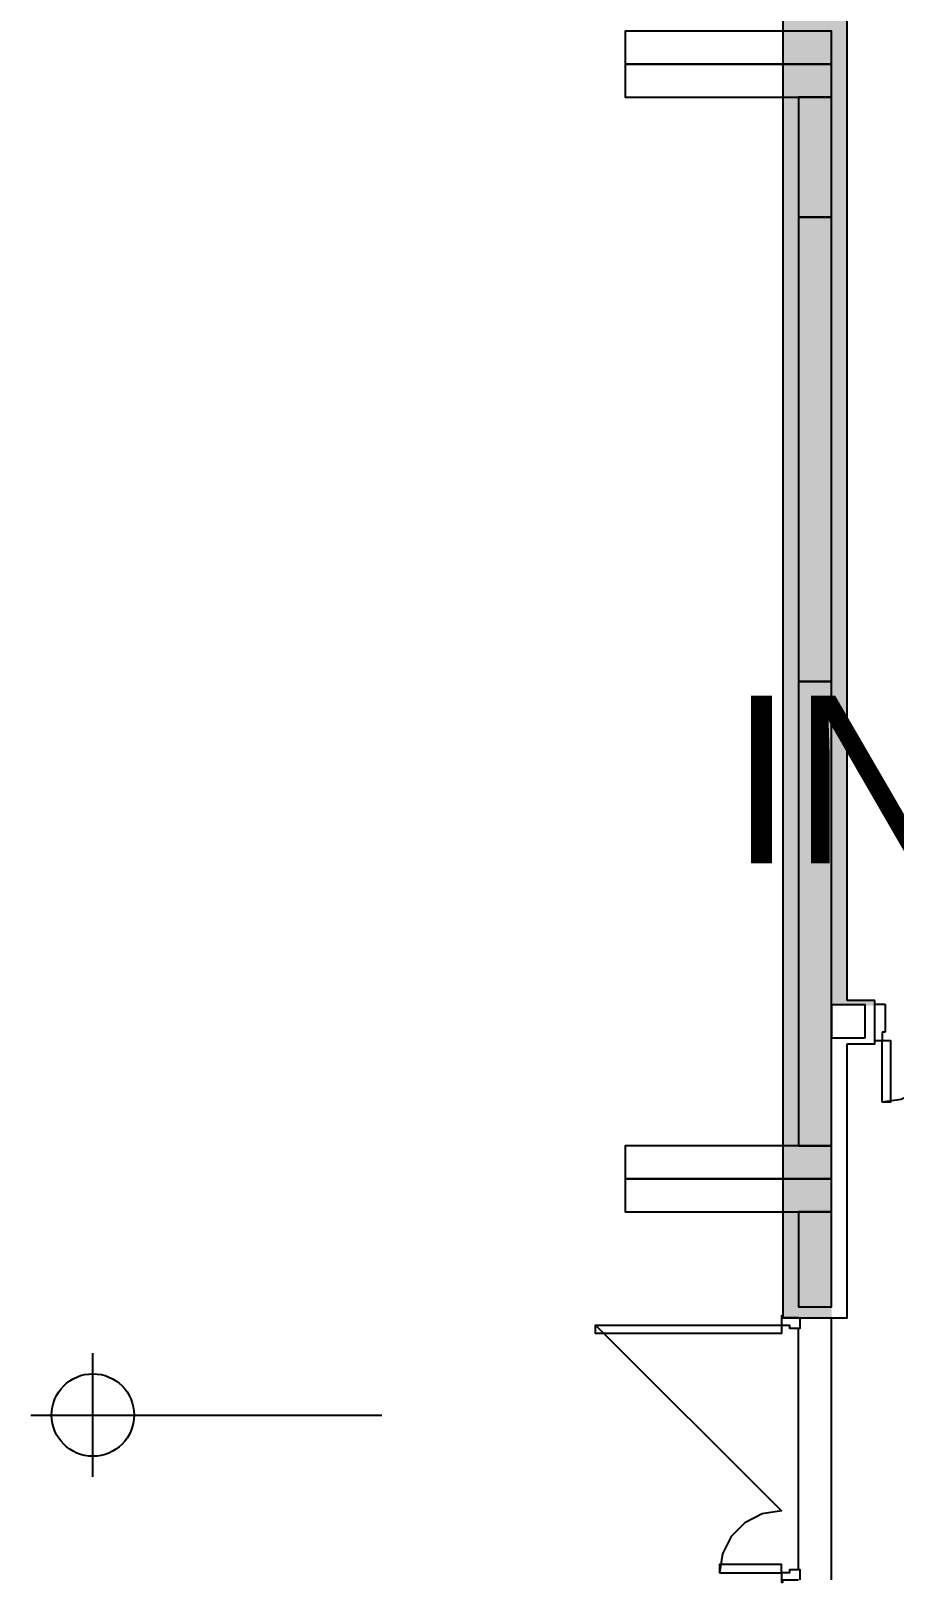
# Model space of a CAD drawing. Header units: metres. Extents: x 2.3 to 42.8, y 0.9 to 31.9.
# Drawn here: x 10.347 to 11.993, y 15.073 to 18.028 of the extents above; entities that cross this region are included whole.
import ezdxf

# ---------------------------------------------------------------- set-up
doc = ezdxf.new("R2010")
doc.units = ezdxf.units.M
for name, color, linetype in [('ARREDI', 9, 'Continuous'), ('PARETI_STRUTTURE', 7, 'Continuous'), ('PILASTRI_SETTI', 8, 'Continuous'), ('WAYFINDING_TESTI', 7, 'Continuous')]:
    doc.layers.add(name, color=color, linetype=linetype)

msp = doc.modelspace()

# ---------------------------------------------------------------- linework, layer by layer
at = {"layer": 'ARREDI'}
for points in [[(11.8738, 18.0282), (11.48, 18.0282), (11.48, 17.9652), (11.8738, 17.9652)], [(11.8738, 17.9022), (11.8738, 17.9652), (11.48, 17.9652), (11.48, 17.9022)], [(11.8108, 17.6732), (11.8738, 17.6732), (11.8738, 17.9022), (11.8108, 17.9022)], [(11.8738, 17.6732), (11.8108, 17.6732), (11.8108, 16.7873), (11.8738, 16.7873)], [(11.8738, 16.7873), (11.8108, 16.7873), (11.8108, 15.9014), (11.8738, 15.9014)], [(11.9377, 16.1072), (11.9377, 16.1702), (11.8738, 16.1702), (11.8738, 16.1072)], [(11.8738, 15.9014), (11.48, 15.9014), (11.48, 15.8384), (11.8738, 15.8384)], [(11.8738, 15.7754), (11.8738, 15.8384), (11.48, 15.8384), (11.48, 15.7754)], [(11.8738, 15.7754), (11.8108, 15.7754), (11.8108, 15.5944), (11.8738, 15.5944)]]:
    msp.add_lwpolyline(points, close=True, dxfattribs=at)
at = {"layer": 'PARETI_STRUTTURE'}
for points in [[(11.7812, 21.5657), (11.7812, 15.573), (11.8108, 15.573)], [(11.9033, 16.1784), (11.9033, 21.5657), (11.8738, 21.5657)], [(11.9565, 16.1784), (11.9033, 16.1784)], [(11.9565, 16.1685), (11.9565, 16.1784)], [(11.9565, 16.1717), (11.9761, 16.1717)], [(11.9565, 16.1055), (11.9565, 16.1685)], [(11.9565, 16.1055), (11.9565, 16.1685)], [(11.9761, 16.1717), (11.9761, 16.1181)], [(12.4368, 16.1181), (12.4427, 16.1181), (12.4427, 16.1024), (12.427, 16.1024), (12.427, 15.748), (12.4427, 15.748), (12.0884, 16.1024), (12.0826, 16.0659), (12.0658, 16.0329), (12.0397, 16.0068), (12.0067, 15.99), (11.9702, 15.9843)], [(11.9702, 16.1181), (11.9702, 16.1024)], [(11.9761, 16.1181), (11.9702, 16.1181)], [(11.8738, 15.073), (11.8738, 15.573), (11.9033, 15.573), (11.9033, 16.0957)], [(11.9033, 16.0957), (11.9565, 16.0957), (11.9565, 16.1055)], [(11.9565, 16.1024), (11.9702, 16.1024), (11.986, 16.1024), (11.986, 15.9843), (11.9702, 15.9843)], [(11.9702, 15.9843), (11.9702, 16.1024)], [(11.8108, 15.573), (11.7812, 15.573), (11.7812, 15.5769), (11.7781, 15.5769), (11.7781, 15.5592), (11.7938, 15.5592), (11.7938, 15.5533), (11.8139, 15.5533), (11.8139, 15.573)], [(11.4237, 15.5592), (11.7781, 15.5592), (11.7781, 15.5435), (11.4237, 15.5435), (11.4237, 15.5592), (11.7781, 15.2049), (11.7416, 15.1991), (11.7087, 15.1823), (11.6825, 15.1562), (11.6657, 15.1232), (11.66, 15.0867)], [(11.8108, 15.573), (11.8738, 15.573)], [(11.8108, 15.0926), (11.8108, 15.5533)], [(11.4552, 15.5435), (11.4395, 15.5435)], [(10.4647, 15.2696), (10.4647, 15.5059)], [(10.3466, 15.3877), (11.0159, 15.3877)], [(10.4647, 15.3877), (10.4647, 15.3877)], [(11.7781, 15.0867), (11.7781, 15.1025), (11.66, 15.1025), (11.66, 15.0867)], [(11.66, 15.0867), (11.7781, 15.0867)], [(11.8139, 15.073), (11.8139, 15.0926), (11.7938, 15.0926), (11.7938, 15.0867), (11.7781, 15.0867), (11.7781, 15.069), (11.7812, 15.069), (11.7812, 15.073), (11.8108, 15.073)]]:
    msp.add_lwpolyline(points, dxfattribs=at)
for points in [[(11.48, 18.0282), (11.48, 17.9022), (11.8738, 17.9022), (11.8738, 18.0282)], [(11.8738, 18.0282), (11.48, 18.0282), (11.48, 17.9652), (11.8738, 17.9652)], [(11.8738, 17.9022), (11.8738, 17.9652), (11.48, 17.9652), (11.48, 17.9022)], [(11.8108, 17.6732), (11.8738, 17.6732), (11.8738, 17.9022), (11.8108, 17.9022)], [(11.8738, 17.6732), (11.8108, 17.6732), (11.8108, 16.7873), (11.8738, 16.7873)], [(11.8738, 16.7873), (11.8108, 16.7873), (11.8108, 15.9014), (11.8738, 15.9014)], [(11.9377, 16.1072), (11.9377, 16.1702), (11.8738, 16.1702), (11.8738, 16.1072)], [(11.48, 15.9014), (11.48, 15.7754), (11.8738, 15.7754), (11.8738, 15.9014)], [(11.8738, 15.9014), (11.48, 15.9014), (11.48, 15.8384), (11.8738, 15.8384)], [(11.8738, 15.7754), (11.8738, 15.8384), (11.48, 15.8384), (11.48, 15.7754)], [(11.8738, 15.7754), (11.8108, 15.7754), (11.8108, 15.5944), (11.8738, 15.5944)]]:
    msp.add_lwpolyline(points, close=True, dxfattribs=at)
msp.add_circle((10.4647, 15.3877), 0.0787, dxfattribs=at)
at = {"layer": 'PILASTRI_SETTI'}
for points in [[(11.8108, 15.573), (11.8108, 21.5657), (11.7812, 15.573), (11.7812, 21.5657)], [(11.8738, 15.573), (11.8738, 21.5657), (11.8108, 15.573), (11.8108, 21.5657)], [(11.9033, 16.1685), (11.9033, 21.5657), (11.8738, 16.1685), (11.8738, 21.5657)], [(11.8738, 18.0282), (11.8738, 18.9141), (11.8108, 18.0282), (11.8108, 18.9141)], [(11.8738, 17.6732), (11.8738, 17.9022), (11.8108, 17.6732), (11.8108, 17.9022)], [(11.8738, 16.7873), (11.8738, 17.6732), (11.8108, 16.7873), (11.8108, 17.6732)], [(11.8738, 15.9014), (11.8738, 16.7873), (11.8108, 15.9014), (11.8108, 16.7873)], [(11.9564, 16.1685), (11.9564, 16.1784), (11.9033, 16.1685), (11.9033, 16.1784)], [(11.8738, 15.5944), (11.8738, 15.7754), (11.8108, 15.5944), (11.8108, 15.7754)]]:
    msp.add_solid(points, dxfattribs=at)

# ---------------------------------------------------------------- texts
at = {"layer": 'WAYFINDING_TESTI', "insert": (13, 16.6), "char_height": 0.32, "attachment_point": 5}
msp.add_mtext('INFERMERIA', dxfattribs=at)

doc.saveas('drawing.dxf')
